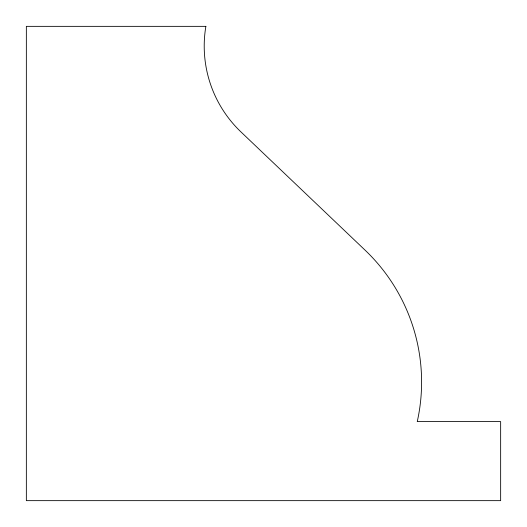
<?xml version="1.0" encoding="UTF-8"?>
<svg xmlns="http://www.w3.org/2000/svg" width="527" height="527" viewBox="0 0 527 527"><rect width="100%" height="100%" fill="white"/><g stroke="black" fill="none" stroke-linecap="round" stroke-linejoin="round"><path stroke-width="0.79" d="M205.873 26.35L26.35 26.35L26.35 500.65L500.65 500.65L500.65 421.6L417.259 421.6A182.204 182.204 0 0 0 365.066 250.147L241.004 131.967A118.575 118.575 0 0 1 205.873 26.35"/></g></svg>
